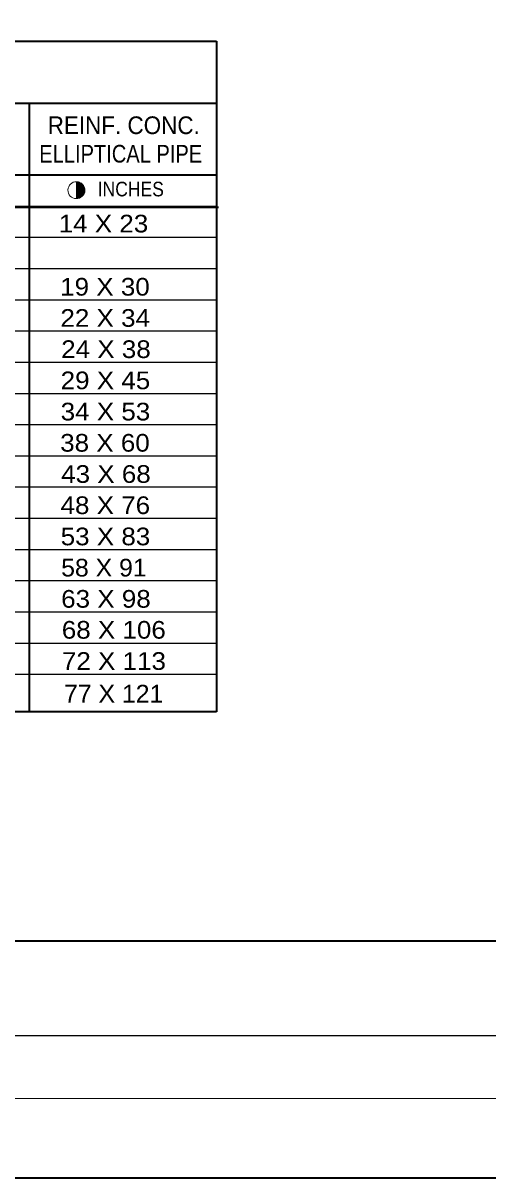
# Model space of a CAD drawing. Extents: x -23 to 389, y -283 to 18.
# Drawn here: x 238.5 to 279.5, y -282.8 to -181 of the extents above; entities that cross this region are included whole.
import ezdxf

# ---------------------------------------------------------------- set-up
doc = ezdxf.new("R2010")
doc.units = 0
doc.header["$LTSCALE"] = 0.62
doc.layers.add('1', color=7, linetype='Continuous', lineweight=13)
doc.layers.add('25', color=7, linetype='Continuous', lineweight=25)

msp = doc.modelspace()

# ---------------------------------------------------------------- linework, layer by layer
at = {"layer": '1', "lineweight": 35}
for p, q in [((173.1301, -182.6399), (255.6041, -182.6399)), ((255.6041, -182.6399), (255.5773, -241.7145)), ((173.2688, -188.1012), (255.512, -188.1012)), ((239.0554, -188.1012), (239.0554, -241.7145)), ((173.1301, -194.4145), (255.6012, -194.4145)), ((173.3086, -197.2724), (255.7797, -197.2724)), ((255.5773, -241.7145), (173.1301, -241.7145)), ((255.6012, -241.7145), (175.8617, -241.7145)), ((16.069, -261.9017), (377.1528, -261.9017))]:
    msp.add_line(p, q, dxfattribs=at)
at = {"layer": '1'}
for p, q in [((243.2424, -195.0172), (243.2424, -196.4974)), ((243.2584, -195.0666), (243.5033, -195.0666)), ((243.2584, -195.1408), (243.647, -195.1408)), ((243.2584, -195.2151), (243.7415, -195.2151)), ((243.2584, -195.2893), (243.8116, -195.2893)), ((243.2584, -195.3636), (243.8653, -195.3636)), ((243.2784, -195.0178), (243.2784, -196.509)), ((243.3527, -195.0259), (243.3527, -196.5008)), ((243.4269, -195.0417), (243.4269, -196.4851)), ((243.5012, -195.0657), (243.5012, -196.4611)), ((243.5754, -195.0989), (243.5754, -196.4279)), ((243.6497, -195.1427), (243.6497, -196.3842)), ((243.7239, -195.1993), (243.7239, -196.3275)), ((243.7982, -195.2734), (243.7982, -196.2533)), ((243.2584, -195.4378), (243.9066, -195.4378)), ((243.2584, -195.5121), (243.9378, -195.5121)), ((243.2584, -195.5863), (243.9599, -195.5863)), ((243.2584, -195.6606), (243.9742, -195.6606)), ((243.2584, -195.7348), (243.9808, -195.7348)), ((243.2584, -195.8091), (243.9798, -195.8091)), ((243.2584, -195.8833), (243.9716, -195.8833)), ((243.2584, -195.9576), (243.9556, -195.9576)), ((243.2584, -196.0318), (243.9314, -196.0318)), ((243.2584, -196.1061), (243.898, -196.1061)), ((243.2584, -196.1803), (243.8541, -196.1803)), ((243.2584, -196.2546), (243.7971, -196.2546)), ((243.2584, -196.3288), (243.7224, -196.3288)), ((243.8724, -195.3751), (243.8724, -196.1517)), ((243.9467, -195.5387), (243.9467, -195.9882)), ((243.2584, -196.4031), (243.62, -196.4031)), ((243.2584, -196.4773), (243.4538, -196.4773)), ((-17.2618, -275.7896), (382.7082, -275.7896))]:
    msp.add_line(p, q, dxfattribs=at)
at = {"layer": '1', "lineweight": 25}
for p, q in [((173.1301, -197.1645), (255.6012, -197.1645)), ((173.1301, -199.9145), (255.6012, -199.9145)), ((173.1301, -202.6645), (255.6012, -202.6645)), ((173.1301, -205.4145), (255.6012, -205.4145)), ((173.1301, -208.1645), (255.6012, -208.1645)), ((173.1301, -210.9145), (255.6012, -210.9145)), ((173.1301, -213.6645), (255.6012, -213.6645)), ((173.1301, -216.4145), (255.6012, -216.4145)), ((173.1301, -219.1645), (255.6012, -219.1645)), ((173.1301, -221.9145), (255.6012, -221.9145)), ((173.1301, -224.6645), (255.6012, -224.6645)), ((173.1301, -227.4145), (255.6012, -227.4145)), ((173.1301, -230.1645), (255.6012, -230.1645)), ((173.1301, -232.9145), (255.6012, -232.9145)), ((173.1301, -235.6645), (255.6012, -235.6645)), ((173.1301, -238.4145), (255.6012, -238.4145)), ((-0.5964, -270.2342), (382.7082, -270.2342))]:
    msp.add_line(p, q, dxfattribs=at)
at = {"layer": '1'}
msp.add_arc((243.2344, -195.7634), 0.7469, 88.93162, 88.15422, dxfattribs=at)
at = {"layer": '25', "lineweight": 35}
msp.add_lwpolyline([(-22.7439, -282.7958), (388.9545, -282.7958), (388.9545, 17.5601), (-22.7439, 17.5601)], close=True, dxfattribs=at)

# ---------------------------------------------------------------- texts
at = {"layer": '1'}
for s, height, width, p in [('REINF. CONC.', 1.558, 0.95, (240.7008, -190.8209)), ('ELLIPTICAL PIPE', 1.558, 0.85, (239.9571, -193.3307)), ('INCHES', 1.283, 0.9, (245.1138, -196.3067)), ('14 X 23', 1.558, 1.1, (241.6686, -199.487)), ('19 X 30', 1.558, 1.1, (241.8006, -205.053)), ('22 X 34', 1.558, 1.1, (241.8226, -207.803)), ('24 X 38', 1.558, 1.1, (241.8886, -210.553)), ('29 X 45', 1.558, 1.1, (241.8446, -213.303)), ('34 X 53', 1.558, 1.1, (241.8446, -216.053)), ('38 X 60', 1.558, 1.1, (241.8006, -218.803)), ('43 X 68', 1.558, 1.1, (241.8886, -221.553)), ('48 X 76', 1.558, 1.1, (241.8336, -224.303)), ('53 X 83', 1.558, 1.1, (241.8446, -227.053)), ('58 X 91', 1.558, 1.05, (241.8886, -229.803)), ('63 X 98', 1.558, 1.1, (241.8886, -232.553)), ('68 X 106', 1.558, 1.1, (241.9436, -235.281)), ('72 X 113', 1.558, 1.1, (241.9546, -238.031)), ('77 X 121', 1.558, 1.05, (242.141, -240.9067))]:
    msp.add_text(s, height=height, dxfattribs=dict(at, width=width)).set_placement(p)

doc.saveas('drawing.dxf')
